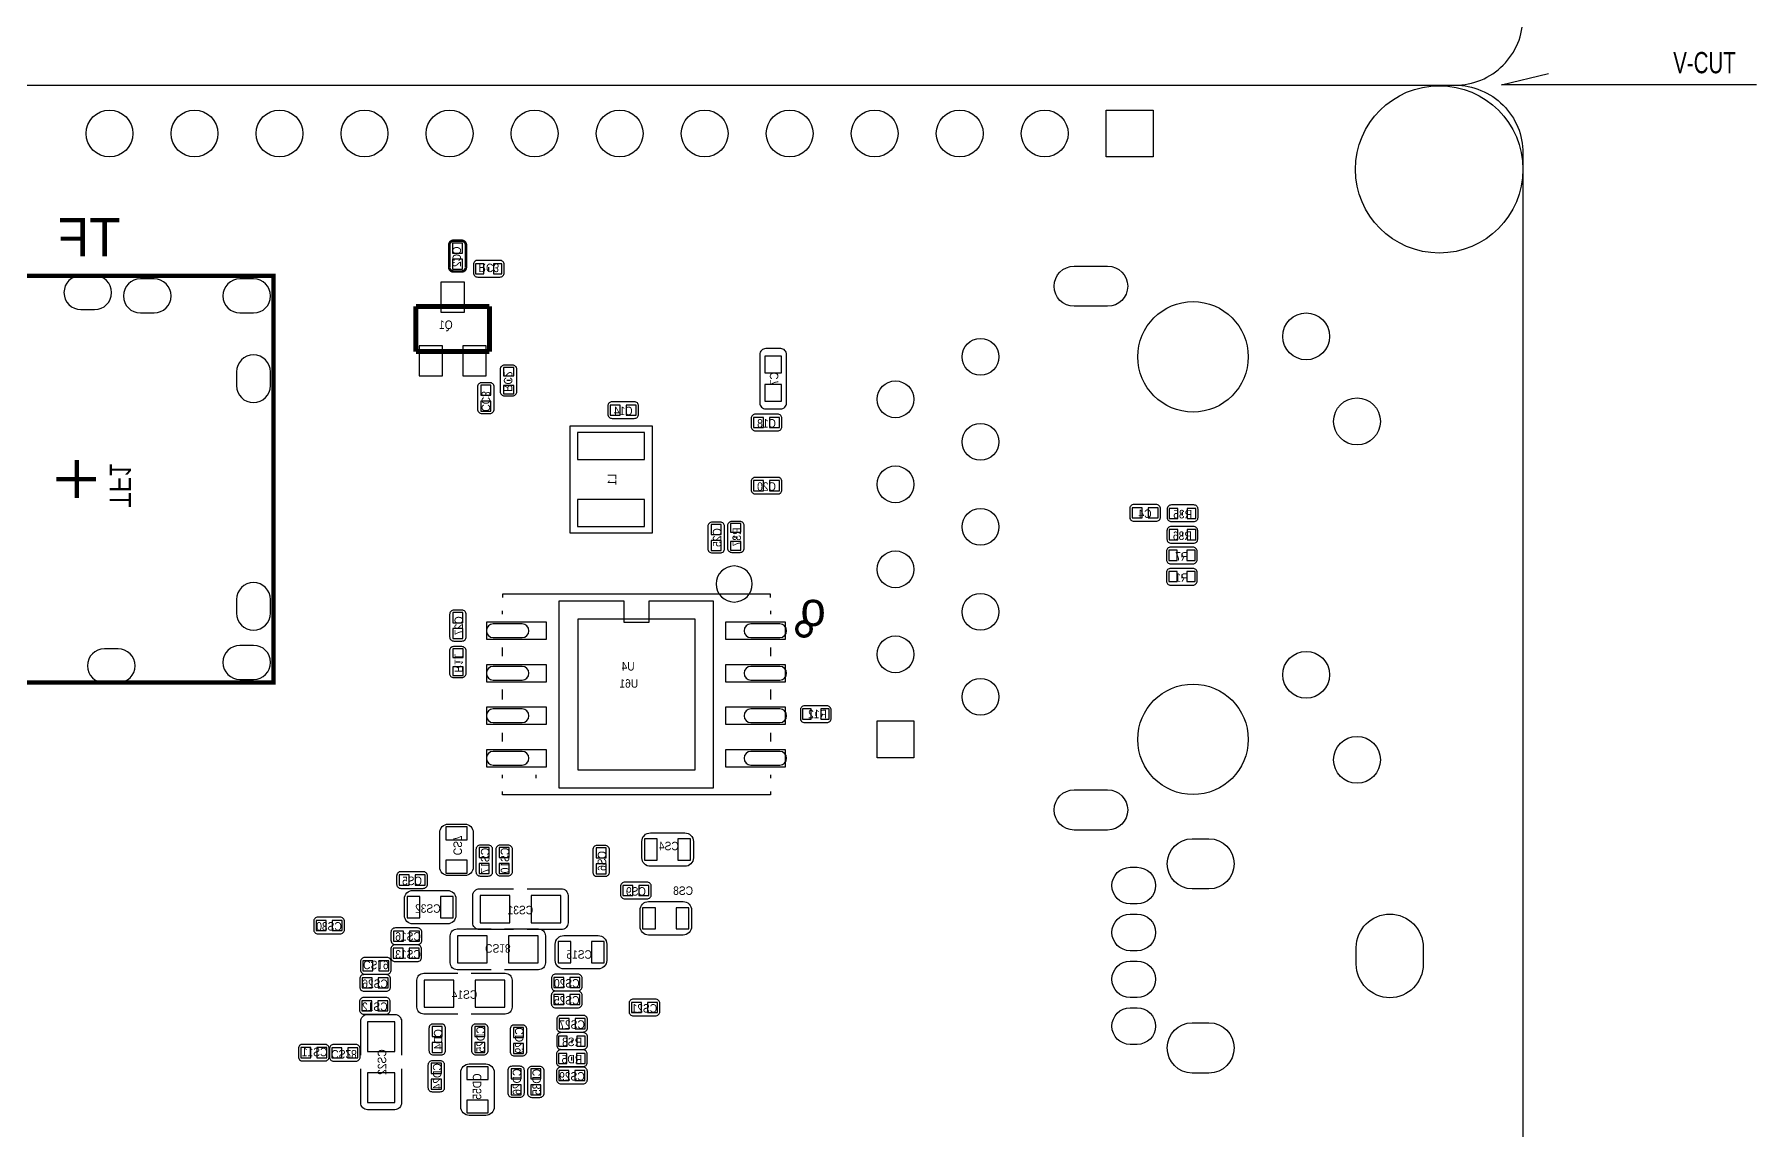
# Model space of a CAD drawing. Extents: x 0 to 107, y 0 to 124.
# Drawn here: x 55.5 to 106.9, y 28.9 to 61.6 of the extents above; entities that cross this region are included whole.
import ezdxf
from ezdxf.enums import TextEntityAlignment as Align

# ---------------------------------------------------------------- set-up
doc = ezdxf.new("R2010")
doc.units = 0
for name, color, linetype in [('BG_OUTLINE', 254, 'CONTINUOUS'), ('BG_SILKSCREEN_BOTTOM', 85, 'CONTINUOUS'), ('PG_SILKSCREEN_BOTTOM', 1, 'CONTINUOUS'), ('PIN_BOTTOM', 1, 'CONTINUOUS'), ('RD_SILKSCREEN_BOTTOM', 142, 'CONTINUOUS')]:
    doc.layers.add(name, color=color, linetype=linetype)

msp = doc.modelspace()

# ---------------------------------------------------------------- linework, layer by layer
at = {"layer": 'BG_OUTLINE'}
for points in [[(49.982882, 62.123066, 0.414214), (52.014882, 60.091066), (97.933764, 60.091066, 0.414214), (99.965764, 62.123066), (99.965764, 113.070132, 0.414214), (97.933764, 115.102132), (2.032, 115.102132), (2.032, 118.150132, -0.414214), (4.064, 120.182132), (95.901764, 120.182132, -0.414214), (97.933764, 118.150132), (97.933764, 115.102132)], [(49.982882, 7.112), (49.982882, 58.059066, -0.414214), (52.014882, 60.091066), (97.933764, 60.091066, -0.414214), (99.965764, 58.059066), (99.965764, 7.112, -0.414214), (97.933764, 5.08), (2.032, 5.08), (2.032, 2.032, 0.414214), (4.064, 0), (95.901764, 0, 0.414214), (97.933764, 2.032), (97.933764, 5.08)]]:
    msp.add_lwpolyline(points, format="xyb", dxfattribs=at)
msp.add_lwpolyline([(106.943652, 60.101226), (99.323652, 60.101226), (100.731066, 60.43676)], dxfattribs=at)
at = {"layer": 'BG_SILKSCREEN_BOTTOM', "const_width": 0.1016}
msp.add_lwpolyline([(78.701646, 43.8404, 1), (78.270354, 43.8404, 1), (78.701646, 43.8404)], format="xyb", dxfattribs=at)
at = {"layer": 'PG_SILKSCREEN_BOTTOM'}
for points, const_width in [([(68.017898, 55.443628, 0.42804), (67.888358, 55.314088)], 0.07874), ([(67.888358, 55.314088), (67.888358, 54.653688, 0.42804), (68.017898, 54.524148)], 0.07874), ([(68.386198, 54.653688), (68.386198, 55.314088, 0.42804), (68.256658, 55.443628)], 0.07874), ([(68.017898, 54.524148), (68.256658, 54.524148, 0.42804), (68.386198, 54.653688)], 0.07874), ([(50.990246, 42.243248), (62.64021, 42.243248), (62.64021, 54.393084), (50.990246, 54.393084), (50.990246, 52.468272, 0.414368), (51.29022, 52.168044), (51.790092, 52.168044, -0.414182), (52.490116, 51.468274), (52.490116, 45.168058, -0.414182), (51.790092, 44.468288), (51.29022, 44.468288, 0.414368), (50.990246, 44.16806), (50.990246, 42.243248)], 0.127)]:
    msp.add_lwpolyline(points, format="xyb", dxfattribs=dict(at, const_width=const_width))
for points, const_width in [([(68.256658, 55.443628), (68.017898, 55.443628)], 0.07874), ([(66.890392, 53.480716), (69.09054, 53.480716)], 0.153924), ([(66.890392, 52.13096), (66.890392, 53.480716)], 0.153924), ([(69.09054, 53.480716), (69.09054, 52.13096)], 0.153924), ([(69.09054, 52.13096), (66.890392, 52.13096)], 0.153924), ([(56.76519, 48.888142), (56.76519, 48.318166), (57.335166, 48.318166)], 0.127), ([(56.155082, 48.318166), (56.76519, 48.318166), (56.76519, 47.758096)], 0.127)]:
    msp.add_lwpolyline(points, dxfattribs=dict(at, const_width=const_width))
for points in [[(69.403722, 54.857396), (68.737734, 54.857396, 0.414214), (68.610734, 54.730396)], [(68.610734, 54.730396), (68.610734, 54.484524, 0.414214), (68.737734, 54.357524)], [(69.530722, 54.730396, 0.414214), (69.403722, 54.857396)], [(68.737734, 54.357524), (69.403722, 54.357524, 0.414214), (69.530722, 54.484524)], [(77.790548, 52.220368), (77.346048, 52.220368, 0.414244), (77.168248, 52.042568), (77.168248, 50.598324, 0.414244), (77.346048, 50.420524), (77.790548, 50.420524, 0.414244), (77.968348, 50.598324), (77.968348, 52.042568, 0.414244), (77.790548, 52.220368)], [(69.536056, 51.7271, 0.414214), (69.409056, 51.6001)], [(69.409056, 51.6001), (69.409056, 50.934112, 0.414214), (69.536056, 50.807112)], [(69.908928, 50.934112), (69.908928, 51.6001, 0.414214), (69.781928, 51.7271)], [(69.101462, 51.202082), (68.862702, 51.202082, 0.42804), (68.733162, 51.072542)], [(68.733162, 51.072542), (68.733162, 50.412142, 0.42804), (68.862702, 50.282602)], [(69.231002, 50.412142), (69.231002, 51.072542, 0.42804), (69.101462, 51.202082)], [(69.536056, 50.807112), (69.781928, 50.807112, 0.414214), (69.908928, 50.934112)], [(73.415144, 50.633122), (72.754744, 50.633122, 0.42804), (72.625204, 50.503582)], [(73.544684, 50.264822), (73.544684, 50.503582, 0.42804), (73.415144, 50.633122)], [(69.101462, 50.282602, 0.42804), (69.231002, 50.412142)], [(72.625204, 50.264822, 0.42804), (72.754744, 50.135282)], [(72.754744, 50.135282), (73.415144, 50.135282, 0.42804), (73.544684, 50.264822)], [(77.697076, 50.261266), (77.036676, 50.261266, 0.42804), (76.907136, 50.131726)], [(76.907136, 50.131726), (76.907136, 49.892966, 0.42804), (77.036676, 49.763426)], [(77.826616, 50.131726, 0.42804), (77.697076, 50.261266)], [(77.036676, 49.763426), (77.697076, 49.763426, 0.42804), (77.826616, 49.892966)], [(77.697076, 48.373538), (77.036676, 48.373538, 0.42804), (76.907136, 48.243998)], [(77.826616, 48.243998, 0.42804), (77.697076, 48.373538)], [(76.907136, 48.243998), (76.907136, 48.005238, 0.42804), (77.036676, 47.875698)], [(77.036676, 47.875698), (77.697076, 47.875698, 0.42804), (77.826616, 48.005238)], [(89.005664, 47.559214), (88.345264, 47.559214, 0.42804), (88.215724, 47.429674)], [(89.135204, 47.190914), (89.135204, 47.429674, 0.42804), (89.005664, 47.559214)], [(90.130884, 47.549054), (89.464896, 47.549054, 0.414214), (89.337896, 47.422054)], [(89.337896, 47.422054), (89.337896, 47.176182, 0.414214), (89.464896, 47.049182)], [(90.257884, 47.422054, 0.414214), (90.130884, 47.549054)], [(75.9841, 47.033942), (75.74534, 47.033942, 0.42804), (75.6158, 46.904402)], [(75.6158, 46.904402), (75.6158, 46.244002, 0.42804), (75.74534, 46.114462)], [(76.11364, 46.244002), (76.11364, 46.904402, 0.42804), (75.9841, 47.033942)], [(76.575158, 47.052484), (76.329286, 47.052484, 0.414214), (76.202286, 46.925484)], [(76.202286, 46.925484), (76.202286, 46.259496, 0.414214), (76.329286, 46.132496)], [(76.702158, 46.259496), (76.702158, 46.925484, 0.414214), (76.575158, 47.052484)], [(88.215724, 47.190914, 0.42804), (88.345264, 47.061374)], [(88.345264, 47.061374), (89.005664, 47.061374, 0.42804), (89.135204, 47.190914)], [(90.12174, 46.903386), (89.455752, 46.903386, 0.414214), (89.328752, 46.776386)], [(89.464896, 47.049182), (90.130884, 47.049182, 0.414214), (90.257884, 47.176182)], [(90.24874, 46.530514), (90.24874, 46.776386, 0.414214), (90.12174, 46.903386)], [(89.328752, 46.530514, 0.414214), (89.455752, 46.403514)], [(89.455752, 46.403514), (90.12174, 46.403514, 0.414214), (90.24874, 46.530514)], [(75.9841, 46.114462, 0.42804), (76.11364, 46.244002)], [(76.575158, 46.132496, 0.414214), (76.702158, 46.259496)], [(90.106246, 46.288452), (89.440258, 46.288452, 0.414214), (89.313258, 46.161452)], [(89.313258, 45.91558, 0.414214), (89.440258, 45.78858)], [(89.440258, 45.78858), (90.106246, 45.78858, 0.414214), (90.233246, 45.91558)], [(90.233246, 45.91558), (90.233246, 46.161452, 0.414214), (90.106246, 46.288452)], [(90.106246, 45.653452), (89.440258, 45.653452, 0.414214), (89.313258, 45.526452)], [(89.313258, 45.28058, 0.414214), (89.440258, 45.15358)], [(89.440258, 45.15358), (90.106246, 45.15358, 0.414214), (90.233246, 45.28058)], [(90.233246, 45.28058), (90.233246, 45.526452, 0.414214), (90.106246, 45.653452)], [(68.02882, 44.40174, 0.42804), (67.89928, 44.2722)], [(67.89928, 44.2722), (67.89928, 43.6118, 0.42804), (68.02882, 43.48226)], [(68.39712, 43.6118), (68.39712, 44.2722, 0.42804), (68.26758, 44.40174)], [(68.01993, 43.314366, 0.414214), (67.89293, 43.187366)], [(68.02882, 43.48226), (68.26758, 43.48226, 0.42804), (68.39712, 43.6118)], [(68.392802, 42.521378), (68.392802, 43.187366, 0.414214), (68.265802, 43.314366)], [(67.89293, 43.187366), (67.89293, 42.521378, 0.414214), (68.01993, 42.394378)], [(68.01993, 42.394378), (68.265802, 42.394378, 0.414214), (68.392802, 42.521378)], [(79.170022, 41.545002), (78.504034, 41.545002, 0.414214), (78.377034, 41.418002)], [(78.377034, 41.17213, 0.414214), (78.504034, 41.04513)], [(78.504034, 41.04513), (79.170022, 41.04513, 0.414214), (79.297022, 41.17213)], [(79.297022, 41.17213), (79.297022, 41.418002, 0.414214), (79.170022, 41.545002)], [(68.605908, 37.756084), (68.605908, 36.726114, -0.414331), (68.351908, 36.472114), (67.860164, 36.472114, -0.414331), (67.606164, 36.726114), (67.606164, 37.756084, -0.414233), (67.860164, 38.010084), (68.351908, 38.010084, -0.414233), (68.605908, 37.756084)], [(74.926444, 36.750244), (73.896474, 36.750244, -0.414331), (73.642474, 37.004244), (73.642474, 37.495988, -0.414331), (73.896474, 37.749988), (74.926444, 37.749988, -0.414233), (75.180444, 37.495988), (75.180444, 37.004244, -0.414233), (74.926444, 36.750244)], [(68.816474, 37.37991, 0.42804), (68.686934, 37.25037)], [(68.686934, 37.25037), (68.686934, 36.58997, 0.42804), (68.816474, 36.46043)], [(69.184774, 36.58997), (69.184774, 37.25037, 0.42804), (69.055234, 37.37991)], [(69.40804, 37.384482, 0.42804), (69.2785, 37.254942)], [(69.2785, 37.254942), (69.2785, 36.594542, 0.42804), (69.40804, 36.465002)], [(69.77634, 36.594542), (69.77634, 37.254942, 0.42804), (69.6468, 37.384482)], [(72.305164, 37.37102, 0.42804), (72.175624, 37.24148)], [(72.175624, 37.24148), (72.175624, 36.58108, 0.42804), (72.305164, 36.45154)], [(72.673464, 36.58108), (72.673464, 37.24148, 0.42804), (72.543924, 37.37102)], [(67.107054, 36.590224), (66.446654, 36.590224, 0.42804), (66.317114, 36.460684)], [(67.236594, 36.221924), (67.236594, 36.460684, 0.42804), (67.107054, 36.590224)], [(68.816474, 36.46043), (69.055234, 36.46043, 0.42804), (69.184774, 36.58997)], [(69.40804, 36.465002), (69.6468, 36.465002, 0.42804), (69.77634, 36.594542)], [(72.305164, 36.45154), (72.543924, 36.45154, 0.42804), (72.673464, 36.58108)], [(66.317114, 36.221924, 0.42804), (66.446654, 36.092384)], [(66.446654, 36.092384), (67.107054, 36.092384, 0.42804), (67.236594, 36.221924)], [(66.802254, 36.030408), (67.832224, 36.030408, -0.414331), (68.086224, 35.776408), (68.086224, 35.284664, -0.414331), (67.832224, 35.030664), (66.802254, 35.030664, -0.414233), (66.548254, 35.284664), (66.548254, 35.776408, -0.414233), (66.802254, 36.030408)], [(69.811392, 34.859214), (68.795392, 34.859214, -0.414214), (68.592192, 35.062414), (68.592192, 35.875214, -0.414214), (68.795392, 36.078414), (69.811392, 36.078414)], [(70.217792, 36.078414), (71.233792, 36.078414, -0.414214), (71.436992, 35.875214), (71.436992, 35.062414, -0.414214), (71.233792, 34.859214), (70.217792, 34.859214)], [(73.795636, 36.275264), (73.135236, 36.275264, 0.42804), (73.005696, 36.145724)], [(73.005696, 36.145724), (73.005696, 35.906964, 0.42804), (73.135236, 35.777424)], [(73.925176, 36.145724, 0.42804), (73.795636, 36.275264)], [(73.135236, 35.777424), (73.795636, 35.777424, 0.42804), (73.925176, 35.906964)], [(74.872596, 34.697416), (73.842626, 34.697416, -0.414331), (73.588626, 34.951416), (73.588626, 35.44316, -0.414331), (73.842626, 35.69716), (74.872596, 35.69716, -0.414233), (75.126596, 35.44316), (75.126596, 34.951416, -0.414233), (74.872596, 34.697416)], [(64.628014, 35.230308), (63.967614, 35.230308, 0.42804), (63.838074, 35.100768)], [(64.757554, 34.862008), (64.757554, 35.100768, 0.42804), (64.628014, 35.230308)], [(63.838074, 34.862008, 0.42804), (63.967614, 34.732468)], [(63.967614, 34.732468), (64.628014, 34.732468, 0.42804), (64.757554, 34.862008)], [(66.938144, 34.908236), (66.277744, 34.908236, 0.42804), (66.148204, 34.778696)], [(66.148204, 34.539936, 0.42804), (66.277744, 34.410396)], [(66.277744, 34.410396), (66.938144, 34.410396, 0.42804), (67.067684, 34.539936)], [(67.067684, 34.539936), (67.067684, 34.778696, 0.42804), (66.938144, 34.908236)], [(69.137022, 33.661096), (68.121022, 33.661096, -0.414214), (67.917822, 33.864296), (67.917822, 34.677096, -0.414214), (68.121022, 34.880296), (69.137022, 34.880296)], [(69.543422, 34.880296), (70.559422, 34.880296, -0.414214), (70.762622, 34.677096), (70.762622, 33.864296, -0.414214), (70.559422, 33.661096), (69.543422, 33.661096)], [(71.309484, 34.682684), (72.339454, 34.682684, -0.414331), (72.593454, 34.428684), (72.593454, 33.93694, -0.414331), (72.339454, 33.68294), (71.309484, 33.68294, -0.414233), (71.055484, 33.93694), (71.055484, 34.428684, -0.414233), (71.309484, 34.682684)], [(66.026538, 34.02711), (65.366138, 34.02711, 0.42804), (65.236598, 33.89757)], [(66.156078, 33.65881), (66.156078, 33.89757, 0.42804), (66.026538, 34.02711)], [(66.93281, 34.40176), (66.27241, 34.40176, 0.42804), (66.14287, 34.27222)], [(66.14287, 34.03346, 0.42804), (66.27241, 33.90392)], [(66.27241, 33.90392), (66.93281, 33.90392, 0.42804), (67.06235, 34.03346)], [(67.06235, 34.03346), (67.06235, 34.27222, 0.42804), (66.93281, 34.40176)], [(66.003678, 33.514792), (65.343278, 33.514792, 0.42804), (65.213738, 33.385252)], [(65.236598, 33.65881, 0.42804), (65.366138, 33.52927)], [(65.366138, 33.52927), (66.026538, 33.52927, 0.42804), (66.156078, 33.65881)], [(66.133218, 33.146492), (66.133218, 33.385252, 0.42804), (66.003678, 33.514792)], [(68.140834, 32.334962), (67.124834, 32.334962, -0.414214), (66.921634, 32.538162), (66.921634, 33.350962, -0.414214), (67.124834, 33.554162), (68.140834, 33.554162)], [(68.547234, 33.554162), (69.563234, 33.554162, -0.414214), (69.766434, 33.350962), (69.766434, 32.538162, -0.414214), (69.563234, 32.334962), (68.547234, 32.334962)], [(71.730616, 33.528762), (71.070216, 33.528762, 0.42804), (70.940676, 33.399222)], [(71.860156, 33.160462), (71.860156, 33.399222, 0.42804), (71.730616, 33.528762)], [(65.213738, 33.146492, 0.42804), (65.343278, 33.016952)], [(65.343278, 33.016952), (66.003678, 33.016952, 0.42804), (66.133218, 33.146492)], [(71.727822, 33.020254), (71.067422, 33.020254, 0.42804), (70.937882, 32.890714)], [(70.940676, 33.160462, 0.42804), (71.070216, 33.030922)], [(71.070216, 33.030922), (71.730616, 33.030922, 0.42804), (71.860156, 33.160462)], [(71.857362, 32.651954), (71.857362, 32.890714, 0.42804), (71.727822, 33.020254)], [(65.99682, 32.831024), (65.33642, 32.831024, 0.42804), (65.20688, 32.701484)], [(65.20688, 32.462724, 0.42804), (65.33642, 32.333184)], [(65.33642, 32.333184), (65.99682, 32.333184, 0.42804), (66.12636, 32.462724)], [(66.12636, 32.462724), (66.12636, 32.701484, 0.42804), (65.99682, 32.831024)], [(70.937882, 32.651954, 0.42804), (71.067422, 32.522414)], [(71.067422, 32.522414), (71.727822, 32.522414, 0.42804), (71.857362, 32.651954)], [(74.04862, 32.780224), (73.38822, 32.780224, 0.42804), (73.25868, 32.650684)], [(73.25868, 32.411924, 0.42804), (73.38822, 32.282384)], [(73.38822, 32.282384), (74.04862, 32.282384, 0.42804), (74.17816, 32.411924)], [(74.17816, 32.411924), (74.17816, 32.650684, 0.42804), (74.04862, 32.780224)], [(65.242948, 31.104078), (65.242948, 32.120078, -0.414214), (65.446148, 32.323278), (66.258948, 32.323278, -0.414214), (66.462148, 32.120078), (66.462148, 31.104078)], [(67.650614, 32.038544), (67.411854, 32.038544, 0.42804), (67.282314, 31.909004)], [(67.282314, 31.909004), (67.282314, 31.248604, 0.42804), (67.411854, 31.119064)], [(67.780154, 31.248604), (67.780154, 31.909004, 0.42804), (67.650614, 32.038544)], [(68.920106, 32.038544), (68.681346, 32.038544, 0.42804), (68.551806, 31.909004)], [(68.551806, 31.909004), (68.551806, 31.248604, 0.42804), (68.681346, 31.119064)], [(69.049646, 31.248604), (69.049646, 31.909004, 0.42804), (68.920106, 32.038544)], [(70.074028, 32.008572), (69.835268, 32.008572, 0.42804), (69.705728, 31.879032)], [(70.203568, 31.218632), (70.203568, 31.879032, 0.42804), (70.074028, 32.008572)], [(71.887588, 32.29737), (71.227188, 32.29737, 0.42804), (71.097648, 32.16783)], [(71.097648, 31.92907, 0.42804), (71.227188, 31.79953)], [(71.227188, 31.79953), (71.887588, 31.79953, 0.42804), (72.017128, 31.92907)], [(72.017128, 31.92907), (72.017128, 32.16783, 0.42804), (71.887588, 32.29737)], [(64.17183, 31.43123), (63.51143, 31.43123, 0.42804), (63.38189, 31.30169)], [(64.30137, 31.06293), (64.30137, 31.30169, 0.42804), (64.17183, 31.43123)], [(65.097406, 31.425388), (64.437006, 31.425388, 0.42804), (64.307466, 31.295848)], [(65.226946, 31.295848, 0.42804), (65.097406, 31.425388)], [(69.705728, 31.879032), (69.705728, 31.218632, 0.42804), (69.835268, 31.089092)], [(71.89089, 31.780226), (71.224902, 31.780226, 0.414214), (71.097902, 31.653226)], [(71.097902, 31.653226), (71.097902, 31.407354, 0.414214), (71.224902, 31.280354)], [(71.224902, 31.280354), (71.89089, 31.280354, 0.414214), (72.01789, 31.407354)], [(72.01789, 31.653226, 0.414214), (71.89089, 31.780226)], [(63.38189, 31.06293, 0.42804), (63.51143, 30.93339)], [(63.51143, 30.93339), (64.17183, 30.93339, 0.42804), (64.30137, 31.06293)], [(64.307466, 31.295848), (64.307466, 31.057088, 0.42804), (64.437006, 30.927548)], [(64.437006, 30.927548), (65.097406, 30.927548, 0.42804), (65.226946, 31.057088)], [(67.382898, 30.935422, 0.42804), (67.253358, 30.805882)], [(67.751198, 30.145482), (67.751198, 30.805882, 0.42804), (67.621658, 30.935422)], [(67.650614, 31.119064, 0.42804), (67.780154, 31.248604)], [(68.920106, 31.119064, 0.42804), (69.049646, 31.248604)], [(70.074028, 31.089092, 0.42804), (70.203568, 31.218632)], [(71.88454, 31.264606), (71.218552, 31.264606, 0.414214), (71.091552, 31.137606)], [(71.091552, 31.137606), (71.091552, 30.891734, 0.414214), (71.218552, 30.764734)], [(71.218552, 30.764734), (71.88454, 30.764734, 0.414214), (72.01154, 30.891734)], [(72.01154, 31.137606, 0.414214), (71.88454, 31.264606)], [(66.462148, 30.697678), (66.462148, 29.681678, -0.414214), (66.258948, 29.478478), (65.446148, 29.478478, -0.414214), (65.242948, 29.681678), (65.242948, 30.697678)], [(67.253358, 30.805882), (67.253358, 30.145482, 0.42804), (67.382898, 30.015942)], [(69.232272, 30.591506), (69.232272, 29.561536, -0.414331), (68.978272, 29.307536), (68.486528, 29.307536, -0.414331), (68.232528, 29.561536), (68.232528, 30.591506, -0.414233), (68.486528, 30.845506), (68.978272, 30.845506, -0.414233), (69.232272, 30.591506)], [(69.764656, 30.774386, 0.42804), (69.635116, 30.644846)], [(69.635116, 30.644846), (69.635116, 29.984446, 0.42804), (69.764656, 29.854906)], [(70.132956, 29.984446), (70.132956, 30.644846, 0.42804), (70.003416, 30.774386)], [(70.353682, 30.766258, 0.42804), (70.224142, 30.636718)], [(70.224142, 30.636718), (70.224142, 29.976318, 0.42804), (70.353682, 29.846778)], [(70.721982, 29.976318), (70.721982, 30.636718, 0.42804), (70.592442, 30.766258)], [(71.884794, 30.74924), (71.224394, 30.74924, 0.42804), (71.094854, 30.6197)], [(71.094854, 30.38094, 0.42804), (71.224394, 30.2514)], [(71.224394, 30.2514), (71.884794, 30.2514, 0.42804), (72.014334, 30.38094)], [(72.014334, 30.38094), (72.014334, 30.6197, 0.42804), (71.884794, 30.74924)], [(67.382898, 30.015942), (67.621658, 30.015942, 0.42804), (67.751198, 30.145482)], [(69.764656, 29.854906), (70.003416, 29.854906, 0.42804), (70.132956, 29.984446)], [(70.353682, 29.846778), (70.592442, 29.846778, 0.42804), (70.721982, 29.976318)]]:
    msp.add_lwpolyline(points, format="xyb", dxfattribs=at)
for points in [[(69.068696, 54.543706), (69.068696, 54.652926)], [(69.530722, 54.484524), (69.530722, 54.730396)], [(69.781928, 51.7271), (69.536056, 51.7271)], [(69.722746, 51.265074), (69.613526, 51.265074)], [(72.625204, 50.503582), (72.625204, 50.264822)], [(68.862702, 50.282602), (69.101462, 50.282602)], [(71.496936, 46.70552), (71.496936, 49.911)], [(71.496936, 49.911), (73.951084, 49.911)], [(73.951084, 49.911), (73.951084, 46.70552)], [(77.826616, 49.892966), (77.826616, 50.131726)], [(77.826616, 48.005238), (77.826616, 48.243998)], [(88.215724, 47.429674), (88.215724, 47.190914)], [(89.795858, 47.235364), (89.795858, 47.344584)], [(90.257884, 47.176182), (90.257884, 47.422054)], [(73.951084, 46.70552), (71.496936, 46.70552)], [(76.388468, 46.594522), (76.497688, 46.594522)], [(89.328752, 46.776386), (89.328752, 46.530514)], [(89.790778, 46.717204), (89.790778, 46.607984)], [(75.74534, 46.114462), (75.9841, 46.114462)], [(76.329286, 46.132496), (76.575158, 46.132496)], [(89.313258, 46.161452), (89.313258, 45.91558)], [(89.775284, 46.10227), (89.775284, 45.99305)], [(89.313258, 45.526452), (89.313258, 45.28058)], [(89.775284, 45.46727), (89.775284, 45.35805)], [(77.482192, 44.784518), (77.482192, 44.884594), (69.482208, 44.884594), (69.482208, 44.784518)], [(68.26758, 44.40174), (68.02882, 44.40174)], [(69.482208, 44.284646), (69.482208, 44.384722)], [(71.1708, 39.5986), (71.1708, 44.6786), (73.1012, 44.6786), (73.1012, 44.0436), (73.8632, 44.0436), (73.8632, 44.6786), (75.7682, 44.6786), (75.7682, 39.0906), (71.1708, 39.0906), (71.1708, 39.5986)], [(77.482192, 44.384722), (77.482192, 44.284646)], [(68.265802, 43.314366), (68.01993, 43.314366)], [(69.482208, 43.034712), (69.482208, 43.284648)], [(77.482192, 43.284648), (77.482192, 43.034712)], [(68.20662, 42.85234), (68.0974, 42.85234)], [(69.482208, 41.734486), (69.482208, 42.034714)], [(77.482192, 42.034714), (77.482192, 41.734486)], [(78.377034, 41.418002), (78.377034, 41.17213)], [(78.83906, 41.35882), (78.83906, 41.2496)], [(69.482208, 40.484552), (69.482208, 40.734488)], [(77.482192, 40.734488), (77.482192, 40.484552)], [(69.482208, 39.384478), (69.482208, 39.484554)], [(70.482206, 39.384478), (70.482206, 39.484554)], [(70.482206, 39.384478), (70.482206, 39.484554)], [(77.482192, 39.484554), (77.482192, 39.384478)], [(77.482192, 38.984682), (77.482192, 38.884606), (69.482208, 38.884606), (69.482208, 38.984682)], [(69.055234, 37.37991), (68.816474, 37.37991)], [(69.6468, 37.384482), (69.40804, 37.384482)], [(72.543924, 37.37102), (72.305164, 37.37102)], [(66.317114, 36.460684), (66.317114, 36.221924)], [(73.925176, 35.906964), (73.925176, 36.145724)], [(63.838074, 35.100768), (63.838074, 34.862008)], [(66.148204, 34.778696), (66.148204, 34.539936)], [(66.14287, 34.27222), (66.14287, 34.03346)], [(65.236598, 33.89757), (65.236598, 33.65881)], [(65.213738, 33.385252), (65.213738, 33.146492)], [(70.940676, 33.399222), (70.940676, 33.160462)], [(65.20688, 32.701484), (65.20688, 32.462724)], [(70.937882, 32.890714), (70.937882, 32.651954)], [(73.25868, 32.650684), (73.25868, 32.411924)], [(71.097648, 32.16783), (71.097648, 31.92907)], [(71.555864, 31.466536), (71.555864, 31.575756)], [(72.01789, 31.407354), (72.01789, 31.653226)], [(63.38189, 31.30169), (63.38189, 31.06293)], [(65.226946, 31.057088), (65.226946, 31.295848)], [(67.621658, 30.935422), (67.382898, 30.935422)], [(67.411854, 31.119064), (67.650614, 31.119064)], [(68.681346, 31.119064), (68.920106, 31.119064)], [(69.835268, 31.089092), (70.074028, 31.089092)], [(71.549514, 30.950916), (71.549514, 31.060136)], [(72.01154, 30.891734), (72.01154, 31.137606)], [(70.003416, 30.774386), (69.764656, 30.774386)], [(70.592442, 30.766258), (70.353682, 30.766258)], [(71.094854, 30.6197), (71.094854, 30.38094)]]:
    msp.add_lwpolyline(points, dxfattribs=at)
msp.add_lwpolyline([(76.94168, 45.1866, 1), (75.86472, 45.1866, 1)], format="xyb", close=True, dxfattribs=at)
at = {"layer": 'PIN_BOTTOM'}
for points in [[(88.918288, 59.348116), (88.918288, 57.948068), (87.51824, 57.948068), (87.51824, 59.348116)], [(68.287138, 55.372508), (67.987418, 55.372508), (67.987418, 55.072788), (68.287138, 55.072788)], [(68.287138, 54.894988), (67.987418, 54.894988), (67.987418, 54.595268), (68.287138, 54.595268)], [(68.923154, 54.449726), (68.923154, 54.754526), (68.669154, 54.754526), (68.669154, 54.449726)], [(69.463158, 54.449726), (69.463158, 54.754526), (69.209158, 54.754526), (69.209158, 54.449726)], [(68.340478, 53.30571), (68.340478, 54.205632), (67.640454, 54.205632), (67.640454, 53.30571)], [(67.690492, 51.40579), (67.690492, 52.305712), (66.990468, 52.305712), (66.990468, 51.40579)], [(68.990464, 51.40579), (68.990464, 52.305712), (68.29044, 52.305712), (68.29044, 51.40579)], [(77.818361, 51.995451), (77.318235, 51.995451), (77.318235, 51.495325), (77.818361, 51.495325)], [(69.816726, 51.659536), (69.511926, 51.659536), (69.511926, 51.405536), (69.816726, 51.405536)], [(68.832222, 50.831242), (69.131942, 50.831242), (69.131942, 51.130962), (68.832222, 51.130962)], [(69.816726, 51.119532), (69.511926, 51.119532), (69.511926, 50.865532), (69.816726, 50.865532)], [(77.818361, 51.145567), (77.318235, 51.145567), (77.318235, 50.645441), (77.818361, 50.645441)], [(68.832222, 50.353722), (69.131942, 50.353722), (69.131942, 50.653442), (68.832222, 50.653442)], [(72.696324, 50.534062), (72.696324, 50.234342), (72.996044, 50.234342), (72.996044, 50.534062)], [(73.173844, 50.534062), (73.173844, 50.234342), (73.473564, 50.234342), (73.473564, 50.534062)], [(77.277976, 49.862486), (77.277976, 50.162206), (76.978256, 50.162206), (76.978256, 49.862486)], [(77.755496, 49.862486), (77.755496, 50.162206), (77.455776, 50.162206), (77.455776, 49.862486)], [(71.724012, 48.908208), (73.724008, 48.908208), (73.724008, 49.708308), (71.724012, 49.708308)], [(77.277976, 47.974758), (77.277976, 48.274478), (76.978256, 48.274478), (76.978256, 47.974758)], [(77.755496, 47.974758), (77.755496, 48.274478), (77.455776, 48.274478), (77.455776, 47.974758)], [(71.724012, 46.908212), (73.724008, 46.908212), (73.724008, 47.708312), (71.724012, 47.708312)], [(88.286844, 47.460154), (88.286844, 47.160434), (88.586564, 47.160434), (88.586564, 47.460154)], [(88.764364, 47.460154), (88.764364, 47.160434), (89.064084, 47.160434), (89.064084, 47.460154)], [(89.650316, 47.141384), (89.650316, 47.446184), (89.396316, 47.446184), (89.396316, 47.141384)], [(90.19032, 47.141384), (90.19032, 47.446184), (89.93632, 47.446184), (89.93632, 47.141384)], [(75.71486, 46.663102), (76.01458, 46.663102), (76.01458, 46.962822), (75.71486, 46.962822)], [(76.294488, 46.740064), (76.599288, 46.740064), (76.599288, 46.994064), (76.294488, 46.994064)], [(75.71486, 46.185582), (76.01458, 46.185582), (76.01458, 46.485302), (75.71486, 46.485302)], [(76.294488, 46.20006), (76.599288, 46.20006), (76.599288, 46.45406), (76.294488, 46.45406)], [(89.396316, 46.811184), (89.396316, 46.506384), (89.650316, 46.506384), (89.650316, 46.811184)], [(89.93632, 46.811184), (89.93632, 46.506384), (90.19032, 46.506384), (90.19032, 46.811184)], [(89.380822, 46.19625), (89.380822, 45.89145), (89.634822, 45.89145), (89.634822, 46.19625)], [(89.920826, 46.19625), (89.920826, 45.89145), (90.174826, 45.89145), (90.174826, 46.19625)], [(89.380822, 45.56125), (89.380822, 45.25645), (89.634822, 45.25645), (89.634822, 45.56125)], [(89.920826, 45.56125), (89.920826, 45.25645), (90.174826, 45.25645), (90.174826, 45.56125)], [(68.29806, 44.33062), (67.99834, 44.33062), (67.99834, 44.0309), (68.29806, 44.0309)], [(68.29806, 43.8531), (67.99834, 43.8531), (67.99834, 43.55338), (68.29806, 43.55338)], [(70.798309, 44.044616), (68.998211, 44.044616), (68.998211, 43.534584), (70.798309, 43.534584)], [(75.2348, 39.6367), (75.2348, 44.1325), (71.7296, 44.1325), (71.7296, 39.6367)], [(77.938249, 44.044616), (76.138151, 44.044616), (76.138151, 43.534584), (77.938249, 43.534584)], [(68.3006, 43.246802), (67.9958, 43.246802), (67.9958, 42.992802), (68.3006, 42.992802)], [(68.3006, 42.706798), (67.9958, 42.706798), (67.9958, 42.452798), (68.3006, 42.452798)], [(70.798309, 42.774616), (68.998211, 42.774616), (68.998211, 42.264584), (70.798309, 42.264584)], [(77.938249, 42.774616), (76.138151, 42.774616), (76.138151, 42.264584), (77.938249, 42.264584)], [(70.798309, 41.504616), (68.998211, 41.504616), (68.998211, 40.994584), (70.798309, 40.994584)], [(77.938249, 41.504616), (76.138151, 41.504616), (76.138151, 40.994584), (77.938249, 40.994584)], [(78.444598, 41.4528), (78.444598, 41.148), (78.698598, 41.148), (78.698598, 41.4528)], [(78.984602, 41.4528), (78.984602, 41.148), (79.238602, 41.148), (79.238602, 41.4528)], [(81.768061, 39.994205), (80.667987, 39.994205), (80.667987, 41.094279), (81.768061, 41.094279)], [(70.798309, 40.234616), (68.998211, 40.234616), (68.998211, 39.724584), (70.798309, 39.724584)], [(77.938249, 40.234616), (76.138151, 40.234616), (76.138151, 39.724584), (77.938249, 39.724584)], [(68.423536, 37.927026), (67.788536, 37.927026), (67.788536, 37.546026), (68.423536, 37.546026)], [(74.10069, 36.932616), (74.10069, 37.567616), (73.71969, 37.567616), (73.71969, 36.932616)], [(75.097386, 36.932616), (75.097386, 37.567616), (74.716386, 37.567616), (74.716386, 36.932616)], [(69.085714, 37.30879), (68.785994, 37.30879), (68.785994, 37.00907), (69.085714, 37.00907)], [(69.67728, 37.313362), (69.37756, 37.313362), (69.37756, 37.013642), (69.67728, 37.013642)], [(72.574404, 37.2999), (72.274684, 37.2999), (72.274684, 37.00018), (72.574404, 37.00018)], [(68.423536, 36.93033), (67.788536, 36.93033), (67.788536, 36.54933), (68.423536, 36.54933)], [(69.085714, 36.83127), (68.785994, 36.83127), (68.785994, 36.53155), (69.085714, 36.53155)], [(69.67728, 36.835842), (69.37756, 36.835842), (69.37756, 36.536122), (69.67728, 36.536122)], [(72.574404, 36.82238), (72.274684, 36.82238), (72.274684, 36.52266), (72.574404, 36.52266)], [(66.388234, 36.491164), (66.388234, 36.191444), (66.687954, 36.191444), (66.687954, 36.491164)], [(66.865754, 36.491164), (66.865754, 36.191444), (67.165474, 36.191444), (67.165474, 36.491164)], [(73.376536, 35.876484), (73.376536, 36.176204), (73.076816, 36.176204), (73.076816, 35.876484)], [(73.854056, 35.876484), (73.854056, 36.176204), (73.554336, 36.176204), (73.554336, 35.876484)], [(66.631312, 35.848036), (66.631312, 35.213036), (67.012312, 35.213036), (67.012312, 35.848036)], [(67.628008, 35.848036), (67.628008, 35.213036), (68.009008, 35.213036), (68.009008, 35.848036)], [(69.697092, 35.062414), (69.697092, 35.875214), (68.808092, 35.875214), (68.808092, 35.062414)], [(71.221092, 35.062414), (71.221092, 35.875214), (70.332092, 35.875214), (70.332092, 35.062414)], [(74.046842, 34.879788), (74.046842, 35.514788), (73.665842, 35.514788), (73.665842, 34.879788)], [(75.043538, 34.879788), (75.043538, 35.514788), (74.662538, 35.514788), (74.662538, 34.879788)], [(63.909194, 35.131248), (63.909194, 34.831528), (64.208914, 34.831528), (64.208914, 35.131248)], [(64.386714, 35.131248), (64.386714, 34.831528), (64.686434, 34.831528), (64.686434, 35.131248)], [(66.219324, 34.809176), (66.219324, 34.509456), (66.519044, 34.509456), (66.519044, 34.809176)], [(66.696844, 34.809176), (66.696844, 34.509456), (66.996564, 34.509456), (66.996564, 34.809176)], [(69.022722, 33.864296), (69.022722, 34.677096), (68.133722, 34.677096), (68.133722, 33.864296)], [(70.546722, 33.864296), (70.546722, 34.677096), (69.657722, 34.677096), (69.657722, 33.864296)], [(71.138542, 34.500312), (71.138542, 33.865312), (71.519542, 33.865312), (71.519542, 34.500312)], [(72.135238, 34.500312), (72.135238, 33.865312), (72.516238, 33.865312), (72.516238, 34.500312)], [(66.21399, 34.3027), (66.21399, 34.00298), (66.51371, 34.00298), (66.51371, 34.3027)], [(66.69151, 34.3027), (66.69151, 34.00298), (66.99123, 34.00298), (66.99123, 34.3027)], [(65.307718, 33.92805), (65.307718, 33.62833), (65.607438, 33.62833), (65.607438, 33.92805)], [(65.785238, 33.92805), (65.785238, 33.62833), (66.084958, 33.62833), (66.084958, 33.92805)], [(65.284858, 33.415732), (65.284858, 33.116012), (65.584578, 33.116012), (65.584578, 33.415732)], [(65.762378, 33.415732), (65.762378, 33.116012), (66.062098, 33.116012), (66.062098, 33.415732)], [(68.026534, 32.538162), (68.026534, 33.350962), (67.137534, 33.350962), (67.137534, 32.538162)], [(69.550534, 32.538162), (69.550534, 33.350962), (68.661534, 33.350962), (68.661534, 32.538162)], [(71.011796, 33.429702), (71.011796, 33.129982), (71.311516, 33.129982), (71.311516, 33.429702)], [(71.489316, 33.429702), (71.489316, 33.129982), (71.789036, 33.129982), (71.789036, 33.429702)], [(65.278, 32.731964), (65.278, 32.432244), (65.57772, 32.432244), (65.57772, 32.731964)], [(65.75552, 32.731964), (65.75552, 32.432244), (66.05524, 32.432244), (66.05524, 32.731964)], [(71.009002, 32.921194), (71.009002, 32.621474), (71.308722, 32.621474), (71.308722, 32.921194)], [(71.486522, 32.921194), (71.486522, 32.621474), (71.786242, 32.621474), (71.786242, 32.921194)], [(73.3298, 32.681164), (73.3298, 32.381444), (73.62952, 32.381444), (73.62952, 32.681164)], [(73.80732, 32.681164), (73.80732, 32.381444), (74.10704, 32.381444), (74.10704, 32.681164)], [(65.446148, 31.218378), (66.258948, 31.218378), (66.258948, 32.107378), (65.446148, 32.107378)], [(67.381374, 31.667704), (67.681094, 31.667704), (67.681094, 31.967424), (67.381374, 31.967424)], [(68.650866, 31.667704), (68.950586, 31.667704), (68.950586, 31.967424), (68.650866, 31.967424)], [(69.804788, 31.637732), (70.104508, 31.637732), (70.104508, 31.937452), (69.804788, 31.937452)], [(71.168768, 32.19831), (71.168768, 31.89859), (71.468488, 31.89859), (71.468488, 32.19831)], [(71.646288, 32.19831), (71.646288, 31.89859), (71.946008, 31.89859), (71.946008, 32.19831)], [(67.381374, 31.190184), (67.681094, 31.190184), (67.681094, 31.489904), (67.381374, 31.489904)], [(68.650866, 31.190184), (68.950586, 31.190184), (68.950586, 31.489904), (68.650866, 31.489904)], [(69.804788, 31.160212), (70.104508, 31.160212), (70.104508, 31.459932), (69.804788, 31.459932)], [(71.410322, 31.372556), (71.410322, 31.677356), (71.156322, 31.677356), (71.156322, 31.372556)], [(71.950326, 31.372556), (71.950326, 31.677356), (71.696326, 31.677356), (71.696326, 31.372556)], [(63.45301, 31.33217), (63.45301, 31.03245), (63.75273, 31.03245), (63.75273, 31.33217)], [(63.93053, 31.33217), (63.93053, 31.03245), (64.23025, 31.03245), (64.23025, 31.33217)], [(64.678306, 31.026608), (64.678306, 31.326328), (64.378586, 31.326328), (64.378586, 31.026608)], [(65.155826, 31.026608), (65.155826, 31.326328), (64.856106, 31.326328), (64.856106, 31.026608)], [(71.403972, 30.856936), (71.403972, 31.161736), (71.149972, 31.161736), (71.149972, 30.856936)], [(71.943976, 30.856936), (71.943976, 31.161736), (71.689976, 31.161736), (71.689976, 30.856936)], [(65.446148, 29.694378), (66.258948, 29.694378), (66.258948, 30.583378), (65.446148, 30.583378)], [(67.652138, 30.864302), (67.352418, 30.864302), (67.352418, 30.564582), (67.652138, 30.564582)], [(67.652138, 30.386782), (67.352418, 30.386782), (67.352418, 30.087062), (67.652138, 30.087062)], [(69.0499, 30.762448), (68.4149, 30.762448), (68.4149, 30.381448), (69.0499, 30.381448)], [(70.033896, 30.703266), (69.734176, 30.703266), (69.734176, 30.403546), (70.033896, 30.403546)], [(70.622922, 30.695138), (70.323202, 30.695138), (70.323202, 30.395418), (70.622922, 30.395418)], [(71.165974, 30.65018), (71.165974, 30.35046), (71.465694, 30.35046), (71.465694, 30.65018)], [(71.643494, 30.65018), (71.643494, 30.35046), (71.943214, 30.35046), (71.943214, 30.65018)], [(70.033896, 30.225746), (69.734176, 30.225746), (69.734176, 29.926026), (70.033896, 29.926026)], [(70.622922, 30.217618), (70.323202, 30.217618), (70.323202, 29.917898), (70.622922, 29.917898)], [(69.0499, 29.765752), (68.4149, 29.765752), (68.4149, 29.384752), (69.0499, 29.384752)]]:
    msp.add_lwpolyline(points, close=True, dxfattribs=at)
for points in [[(86.557993, 54.684168), (87.557991, 54.684168, -1), (87.557991, 53.484272), (86.557993, 53.484272, -1)], [(57.29351, 54.401212), (56.88711, 54.401212, 1), (56.88711, 53.385212), (57.29351, 53.385212, 1)], [(58.662062, 53.285136), (59.068462, 53.285136, 1), (59.068462, 54.301136), (58.662062, 54.301136, 1)], [(61.63691, 53.285136), (62.04331, 53.285136, 1), (62.04331, 54.301136), (61.63691, 54.301136, 1)], [(61.532262, 51.52136), (61.532262, 51.11496, 1), (62.548262, 51.11496), (62.548262, 51.52136, 1)], [(61.532262, 44.721272), (61.532262, 44.314872, 1), (62.548262, 44.314872), (62.548262, 44.721272, 1)], [(70.064122, 43.9928), (69.200522, 43.9928, 1), (69.200522, 43.5864), (70.064122, 43.5864, 1)], [(77.763878, 43.9928), (76.900278, 43.9928, 1), (76.900278, 43.5864), (77.763878, 43.5864, 1)], [(57.99328, 43.25112), (57.58688, 43.25112, 1), (57.58688, 42.23512), (57.99328, 42.23512, 1)], [(61.63691, 42.335196), (62.04331, 42.335196, 1), (62.04331, 43.351196), (61.63691, 43.351196, 1)], [(70.064122, 42.7228), (69.200522, 42.7228, 1), (69.200522, 42.3164), (70.064122, 42.3164, 1)], [(77.763878, 42.7228), (76.900278, 42.7228, 1), (76.900278, 42.3164), (77.763878, 42.3164, 1)], [(70.064122, 41.4528), (69.200522, 41.4528, 1), (69.200522, 41.0464), (70.064122, 41.0464, 1)], [(77.763878, 41.4528), (76.900278, 41.4528, 1), (76.900278, 41.0464), (77.763878, 41.0464, 1)], [(70.064122, 40.1828), (69.200522, 40.1828, 1), (69.200522, 39.7764), (70.064122, 39.7764, 1)], [(77.763878, 40.1828), (76.900278, 40.1828, 1), (76.900278, 39.7764), (77.763878, 39.7764, 1)], [(86.557993, 39.034212), (87.557991, 39.034212, -1), (87.557991, 37.834316), (86.557993, 37.834316, -1)], [(90.585036, 36.074096), (90.087196, 36.074096, -1), (90.087196, 37.575236), (90.585036, 37.575236, -1)], [(88.23198, 36.72078), (88.44026, 36.72078, -1), (88.44026, 35.62858), (88.23198, 35.62858, -1)], [(88.23198, 35.320732), (88.44026, 35.320732, -1), (88.44026, 34.228532), (88.23198, 34.228532, -1)], [(96.985582, 34.324798), (96.985582, 33.824418, -1), (94.986602, 33.824418), (94.986602, 34.324798, -1)], [(88.23198, 33.920684), (88.44026, 33.920684, -1), (88.44026, 32.828484), (88.23198, 32.828484, -1)], [(88.23198, 32.520636), (88.44026, 32.520636, -1), (88.44026, 31.428436), (88.23198, 31.428436, -1)], [(90.585036, 30.57398), (90.087196, 30.57398, -1), (90.087196, 32.07512), (90.585036, 32.07512, -1)]]:
    msp.add_lwpolyline(points, format="xyb", close=True, dxfattribs=at)
for centre, radius in [((97.46361, 57.57418), 2.499995), ((57.738264, 58.648092), 0.700024), ((60.278264, 58.648092), 0.700024), ((62.818264, 58.648092), 0.700024), ((65.358264, 58.648092), 0.700024), ((67.898264, 58.648092), 0.700024), ((70.438264, 58.648092), 0.700024), ((72.978264, 58.648092), 0.700024), ((75.518264, 58.648092), 0.700024), ((78.058264, 58.648092), 0.700024), ((80.598264, 58.648092), 0.700024), ((83.138264, 58.648092), 0.700024), ((85.678264, 58.648092), 0.700024), ((90.108024, 51.974242), 1.651), ((93.488002, 52.58435), 0.700024), ((83.758024, 51.974242), 0.550037), ((81.218024, 50.704242), 0.550037), ((95.007938, 50.04435), 0.700024), ((83.758024, 49.434242), 0.550037), ((81.218024, 48.164242), 0.550037), ((83.758024, 46.894242), 0.550037), ((81.218024, 45.624242), 0.550037), ((83.758024, 44.354242), 0.550037), ((81.218024, 43.084242), 0.550037), ((93.488002, 42.474134), 0.700024), ((83.758024, 41.814242), 0.550037), ((90.108024, 40.544242), 1.651), ((95.007938, 39.934134), 0.700024)]:
    msp.add_circle(centre, radius, dxfattribs=at)

# ---------------------------------------------------------------- texts
at = {"layer": 'BG_OUTLINE', "width": 0.72}
msp.add_text('V-CUT', height=0.635, dxfattribs=at).set_placement((104.454452, 60.447682))
at = {"layer": 'BG_SILKSCREEN_BOTTOM', "text_generation_flag": 2}
msp.add_text('TF', height=1.143, dxfattribs=at).set_placement((58.0644, 54.9783))
at = {"layer": 'PG_SILKSCREEN_BOTTOM', "text_generation_flag": 2}
msp.add_text('o', height=1.016, dxfattribs=at).set_placement((79.137256, 43.932602))
at = {"layer": 'RD_SILKSCREEN_BOTTOM', "text_generation_flag": 2}
for s, height, rotation, width, p in [('CC2', 0.254, 90, 0.9, (68.23964, 55.269892)), ('RC2', 0.254, 270, 0.9, (69.5198, 50.927)), ('CC3', 0.254, 270, 0.9, (68.855082, 50.335942)), ('TF1', 0.64008, 270, 0.873016, (57.744106, 47.468282)), ('R11', 0.254, 270, 0.9, (68.0466, 42.545)), ('CS7', 0.254, 270, 0.9, (68.013834, 37.080444)), ('CS28', 0.254, 180, 0.9, (64.361314, 31.262828)), ('CD55', 0.254, 90, 0.9, (68.8467, 30.560772))]:
    msp.add_text(s, height=height, rotation=rotation, dxfattribs=dict(at, width=width)).set_placement(p)
at = {"layer": 'RD_SILKSCREEN_BOTTOM', "text_generation_flag": 2, "width": 0.9}
for s, rotation, p in [('RC3', 180, (69.070728, 54.75986)), ('C7', 90, (77.720698, 51.320446)), ('L1', 90, (72.87641, 48.30826)), ('C25', 90, (76.01712, 46.574202)), ('R37', 90, (76.604622, 46.59249)), ('C27', 90, (68.3006, 43.942)), ('CS17', 90, (69.088254, 36.92017)), ('CS10', 90, (69.67982, 36.924742)), ('CS6', 90, (72.576944, 36.91128)), ('CS18', 180, (69.340222, 34.423096)), ('CS19', 180, (65.696338, 33.93059)), ('CD25', 90, (68.953126, 31.578804)), ('CD29', 90, (70.107048, 31.548832)), ('CD4', 90, (67.683634, 31.578804)), ('CS22', 90, (66.004948, 30.900878)), ('CD24', 90, (67.654678, 30.475682)), ('CD26', 90, (70.036436, 30.314646)), ('CD35', 90, (70.625462, 30.306518))]:
    msp.add_text(s, height=0.254, rotation=rotation, dxfattribs=at).set_placement(p, align=Align.CENTER)
for s, p in [('Q1', (67.990466, 52.805838)), ('U4', (73.42632, 42.60088)), ('U61', (73.533, 42.0878)), ('R12', (79.1718, 41.1734)), ('CS4', (74.74712, 37.229796)), ('CS8', (75.172062, 35.895788)), ('CS32', (67.633088, 35.362388)), ('CS16', (67.041522, 34.527744)), ('CS13', (67.041268, 33.99282)), ('CS15', (72.152764, 33.988756)), ('CS11', (64.250062, 31.07309))]:
    msp.add_text(s, height=0.254, dxfattribs=at).set_placement(p)
for s, p in [('C14', (73.084944, 50.231802)), ('C18', (77.366876, 49.859946)), ('C20', (77.366876, 47.972218)), ('C4', (88.675464, 47.157894)), ('R35', (89.79789, 47.146718)), ('R36', (89.788746, 46.50105)), ('R7', (89.773252, 45.886116)), ('R1', (89.773252, 45.251116)), ('CS5', (66.776854, 36.188904)), ('CS9', (73.465436, 35.873944)), ('CS31', (70.014592, 35.316414)), ('CS30', (64.297814, 34.828988)), ('CS26', (65.673478, 33.113472)), ('CS14', (68.344034, 32.792162)), ('CS20', (71.400416, 33.127442)), ('CS12', (65.66662, 32.429704)), ('CS25', (71.397622, 32.618934)), ('CS21', (73.71842, 32.378904)), ('CS27', (71.557388, 31.89605)), ('RS8', (71.557896, 31.37789)), ('RD5', (71.551546, 30.86227)), ('CS29', (71.554594, 30.34792))]:
    msp.add_text(s, height=0.254, dxfattribs=at).set_placement(p, align=Align.CENTER)

doc.saveas('drawing.dxf')
